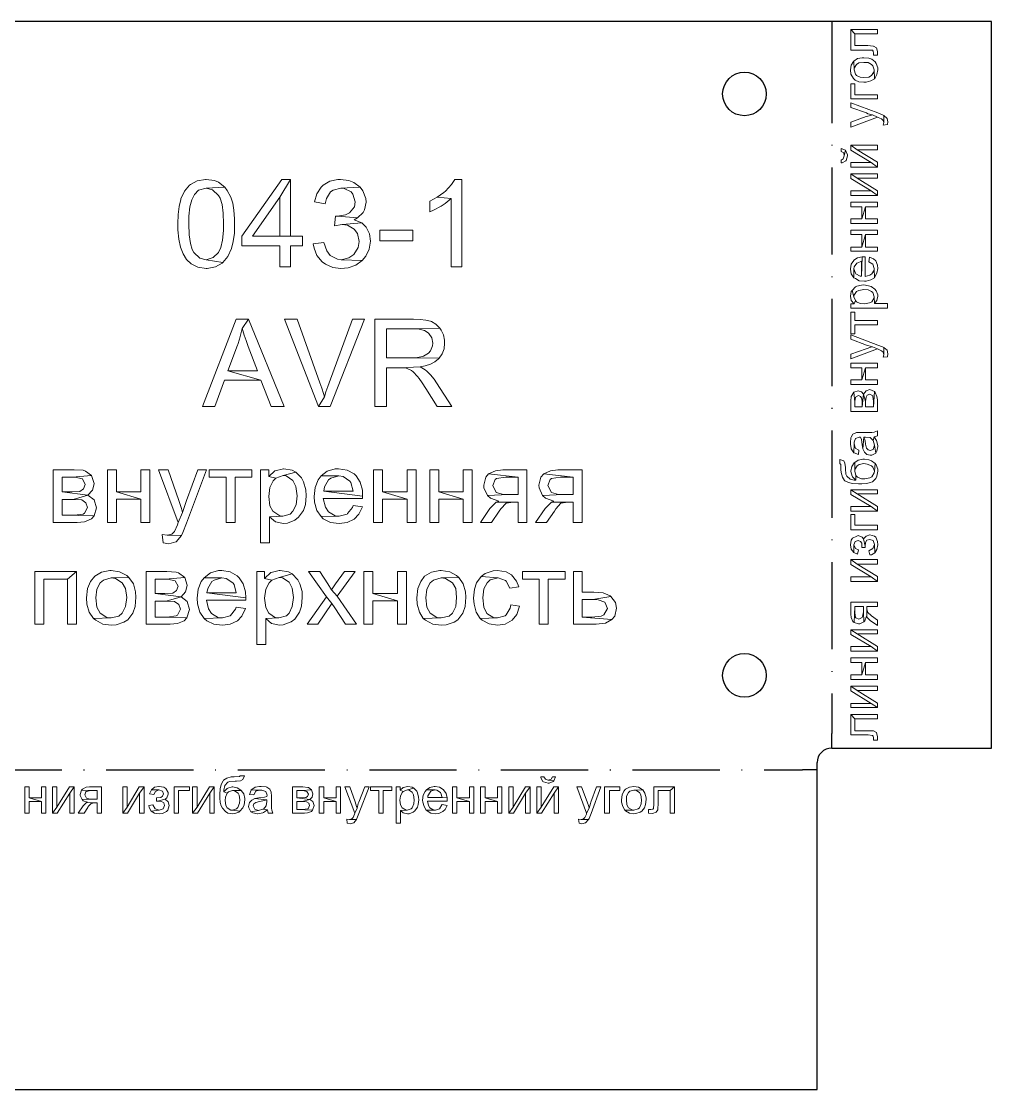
# Model space of a CAD drawing. Header units: millimetres. Extents: x -999 to 572, y 278 to 1201.
# Drawn here: x -157 to -23.5, y 278 to 425 of the extents above; entities that cross this region are included whole.
import ezdxf

# ---------------------------------------------------------------- set-up
doc = ezdxf.new("R2010")
doc.units = ezdxf.units.MM
doc.header["$MEASUREMENT"] = 0
doc.linetypes.add('ACAD_ISO10W100', pattern=[18, 12, -3, 0, -3])
doc.layers.add('Drawing', color=30, linetype='Continuous')

# ---------------------------------------------------------------- blocks, each defined once
blk = doc.blocks.new('Insert24')
at = {"color": 0}
for p, q in [((-721.14, 1500.73), (-926.14, 1500.73)), ((-743.14, 1500.73), (-743.14, 1498.73)), ((-721.14, 1400.73), (-721.14, 1500.73)), ((-743.14, 1400.73), (-743.14, 1402.73)), ((-743.14, 1400.73), (-721.14, 1400.73)), ((-745.14, 1397.73), (-745.14, 1398.73)), ((-745.14, 1397.73), (-747.14, 1397.73)), ((-745.14, 1353.73), (-745.14, 1397.73)), ((-881.14, 1353.73), (-745.14, 1353.73))]:
    blk.add_line(p, q, dxfattribs=at)
for centre in [(-755.14, 1490.74), (-755.14, 1410.74)]:
    blk.add_circle(centre, 3, dxfattribs=at)
blk.add_arc((-743.14, 1398.73), 2, 90, 180, dxfattribs=at)

msp = doc.modelspace()

# ---------------------------------------------------------------- linework, layer by layer
at = {"layer": 'Drawing', "linetype": 'ACAD_ISO10W100'}
for p, q in [((-45.5, 423), (-45.5, 327)), ((-181.5, 322), (-49.5, 322))]:
    msp.add_line(p, q, dxfattribs=at)
at = {"layer": 'Drawing', "color": 30, "lineweight": 0}
for points in [[(-42.87, 423.87), (-42.87, 421.03), (-40.49, 421.03), (-39.91, 421.03), (-39.8, 420.92), (-39.74, 420.63), (-39.74, 420.34), (-39.22, 420.34), (-39.22, 420.86), (-39.33, 421.38), (-39.74, 421.61), (-39.8, 421.61), (-40.55, 421.67), (-42.34, 421.67), (-42.34, 423.29)], [(-42.87, 423.87), (-42.34, 423.29), (-39.22, 423.29), (-39.22, 423.87)], [(-42.92, 418.31), (-42.87, 417.73), (-42.52, 417.15), (-42.29, 416.92), (-41.77, 416.69), (-41.07, 416.63), (-40.78, 416.63), (-40.14, 416.81), (-39.62, 417.1), (-39.68, 418.31), (-39.68, 418.08), (-40.03, 417.56), (-40.38, 417.33), (-41.07, 417.27), (-41.59, 417.33), (-42.11, 417.56), (-42.23, 417.73), (-42.4, 418.31), (-42.46, 419.53), (-42.52, 419.47), (-42.81, 418.95)], [(-42.46, 419.53), (-42.4, 418.31), (-42.4, 418.54), (-42.11, 419.06), (-41.77, 419.29), (-41.07, 419.35), (-40.49, 419.35), (-40.03, 419.06), (-39.86, 418.89), (-39.68, 418.31), (-39.62, 417.1), (-39.57, 417.15), (-39.28, 417.67), (-39.16, 418.31), (-39.16, 418.6), (-39.39, 419.18), (-39.51, 419.41), (-39.97, 419.82), (-40.38, 419.93), (-41.07, 419.99), (-41.3, 419.99), (-41.94, 419.87)], [(-42.87, 416.4), (-42.87, 414.32), (-39.22, 414.32), (-39.22, 414.9), (-42.34, 414.9), (-42.34, 416.4)], [(-42.87, 413.8), (-42.87, 413.16), (-40.72, 412.41), (-40.55, 412.29), (-39.91, 412.12), (-39.22, 411.83), (-39.1, 411.77), (-38.64, 411.6), (-38.41, 411.37), (-38.35, 411.08), (-38.35, 412.06), (-38.52, 412.12), (-39.16, 412.41)], [(-42.87, 411.13), (-42.87, 410.44), (-39.22, 411.83), (-39.91, 412.12), (-40.14, 412.06), (-40.78, 411.89)], [(-38.41, 410.73), (-37.83, 410.79), (-37.77, 411.19), (-37.89, 411.65), (-38.35, 412.06), (-38.35, 411.08)], [(-44.2, 407.49), (-44.2, 407.08), (-43.85, 406.91), (-43.79, 406.5), (-43.62, 407.26)], [(-44.2, 405.92), (-44.2, 405.52), (-44.08, 405.52), (-43.56, 405.81), (-43.5, 405.87), (-43.33, 406.5), (-43.33, 406.62), (-43.56, 407.2), (-43.62, 407.26), (-43.79, 406.5), (-43.91, 406.1)], [(-42.87, 407.95), (-42.87, 407.26), (-40.09, 405.58), (-39.22, 404.94), (-39.22, 405.64), (-42, 407.31)], [(-42.87, 407.95), (-42, 407.31), (-39.22, 407.31), (-39.22, 407.95)], [(-42.87, 405.58), (-42.87, 404.94), (-39.22, 404.94), (-40.09, 405.58)], [(-131.53, 403.26), (-131.65, 403.26), (-132.78, 403.06), (-133.71, 402.56), (-133.83, 402.45), (-134.51, 401.63), (-135.01, 400.56), (-135.03, 400.49), (-135.26, 399.54), (-135.39, 398.43), (-135.46, 397.13), (-135.44, 396.31), (-135.3, 395.02), (-135.08, 393.91), (-134.73, 393), (-134.26, 392.25), (-133.62, 391.64), (-132.67, 391.16), (-131.53, 391), (-131.42, 391), (-130.28, 391.2), (-129.35, 391.73), (-129.24, 391.82), (-131.53, 392.2), (-132.42, 392.43), (-133.24, 393.2), (-133.46, 393.59), (-133.71, 394.45), (-133.89, 395.63), (-133.94, 397.13), (-133.92, 398.2), (-133.78, 399.47), (-133.53, 400.45), (-133.17, 401.17), (-132.58, 401.77), (-131.55, 402.04), (-128.99, 402.2), (-129.85, 402.88), (-130.4, 403.1)], [(-119.95, 403.22), (-121.15, 403.22), (-126.63, 395.43), (-126.63, 394.09), (-121.4, 394.09), (-121.4, 391.2), (-119.95, 391.2), (-119.95, 394.09), (-118.31, 394.09), (-118.31, 395.43), (-119.95, 395.43), (-125.17, 395.43), (-121.4, 400.83)], [(-119.95, 403.22), (-121.4, 400.83), (-121.4, 395.43), (-125.17, 395.43), (-119.95, 395.43)], [(-113.05, 403.26), (-113.43, 403.24), (-114.52, 402.99), (-115.43, 402.45), (-115.73, 402.17), (-116.32, 401.27), (-116.66, 400.15), (-115.18, 399.88), (-115, 400.63), (-114.45, 401.52), (-114.09, 401.77), (-113.02, 402.04), (-110.34, 402.17), (-111.25, 402.83), (-111.93, 403.1)], [(-96.38, 403.26), (-97.33, 403.26), (-97.78, 402.54), (-98.62, 401.65), (-98.87, 401.45), (-99.76, 400.81), (-97.85, 400.61), (-97.85, 391.2), (-96.38, 391.2)], [(-42.87, 404.02), (-42.87, 403.38), (-40.09, 401.7), (-39.22, 401.06), (-39.22, 401.7), (-42, 403.44)], [(-42.87, 404.02), (-42, 403.44), (-39.22, 403.44), (-39.22, 404.02)], [(-128.99, 402.2), (-131.55, 402.04), (-130.67, 401.81), (-129.83, 401.06), (-129.62, 400.67), (-129.35, 399.79), (-129.19, 398.61), (-129.15, 397.13), (-129.17, 396.2), (-129.28, 394.88), (-129.51, 393.88), (-129.83, 393.2), (-130.56, 392.5), (-131.53, 392.2), (-129.24, 391.82), (-128.56, 392.64), (-128.06, 393.73), (-128.06, 393.75), (-127.81, 394.7), (-127.67, 395.84), (-127.63, 397.13), (-127.65, 397.84), (-127.72, 399.02), (-127.9, 399.97), (-128.17, 400.79), (-128.65, 401.74)], [(-110.34, 402.17), (-113.02, 402.04), (-112.55, 401.99), (-111.61, 401.52), (-111.36, 401.22), (-111.05, 400.18), (-111.16, 399.47), (-111.82, 398.65), (-112.39, 398.36), (-113.5, 398.18), (-110.73, 397.97), (-109.96, 398.72), (-109.78, 399.06), (-109.55, 400.13), (-109.59, 400.63), (-109.98, 401.67)], [(-42.87, 401.7), (-42.87, 401.06), (-39.22, 401.06), (-40.09, 401.7)], [(-99.76, 400.81), (-100.78, 400.24), (-100.78, 398.81), (-100.28, 399.02), (-99.24, 399.58), (-98.69, 399.93), (-97.85, 400.61)], [(-42.87, 400.14), (-42.87, 399.5), (-41.36, 399.5), (-41.36, 397.82), (-40.84, 399.5), (-39.22, 399.5), (-39.22, 400.14)], [(-42.87, 397.82), (-42.87, 397.19), (-39.22, 397.19), (-39.22, 397.82), (-40.84, 397.82), (-40.84, 399.5), (-41.36, 397.82)], [(-113.75, 398.18), (-113.91, 396.88), (-112.86, 397.04), (-110.14, 397.27), (-111.18, 397.7), (-110.73, 397.97), (-113.5, 398.18)], [(-110.14, 397.27), (-112.86, 397.04), (-112.09, 396.95), (-111.18, 396.41), (-110.75, 395.81), (-110.52, 394.72), (-110.66, 393.86), (-111.23, 392.93), (-111.91, 392.45), (-112.98, 392.2), (-110.09, 392.09), (-109.59, 392.68), (-109.12, 393.66), (-108.96, 394.75), (-109.07, 395.75), (-109.55, 396.7)], [(-107.66, 394.82), (-107.66, 396.29), (-103.14, 396.29), (-103.14, 394.82), (-107.66, 394.82)], [(-42.87, 396.26), (-42.87, 395.68), (-41.36, 395.68), (-41.36, 393.94), (-40.84, 395.68), (-39.22, 395.68), (-39.22, 396.26)], [(-42.87, 393.94), (-42.87, 393.37), (-39.22, 393.37), (-39.22, 393.94), (-40.84, 393.94), (-40.84, 395.68), (-41.36, 393.94)], [(-115.34, 394.57), (-116.82, 394.38), (-116.7, 393.79), (-116.32, 392.77), (-115.61, 391.93), (-115.13, 391.57), (-114.14, 391.14), (-113, 391), (-112, 391.09), (-110.98, 391.45), (-110.09, 392.09), (-112.98, 392.2), (-113.5, 392.27), (-114.48, 392.77), (-114.95, 393.41)], [(-42.92, 390.93), (-42.92, 390.88), (-42.81, 390.24), (-42.46, 389.72), (-42.46, 390.93), (-42.4, 391.22), (-42.05, 391.74), (-42, 391.74), (-41.42, 391.98), (-41.42, 389.95), (-41.3, 392.61), (-41.94, 392.44), (-42.46, 392.15), (-42.46, 392.09), (-42.81, 391.57)], [(-42.46, 389.72), (-42.23, 389.6), (-41.71, 389.31), (-41.01, 389.26), (-40.78, 389.26), (-40.14, 389.43), (-39.62, 389.72), (-39.68, 390.99), (-39.68, 390.76), (-39.97, 390.24), (-40.26, 390.07), (-40.9, 389.89), (-40.9, 392.61), (-41.07, 392.61), (-41.3, 392.61), (-41.42, 389.95), (-41.59, 389.95), (-42.17, 390.24), (-42.23, 390.36), (-42.46, 390.93)], [(-40.38, 391.92), (-40.38, 391.92), (-39.86, 391.57), (-39.68, 390.99), (-39.62, 389.72), (-39.57, 389.83), (-39.28, 390.36), (-39.16, 390.99), (-39.22, 391.46), (-39.45, 392.03), (-39.74, 392.32), (-40.32, 392.56)], [(-42.69, 387.98), (-42.46, 387.11), (-42.46, 387.29), (-42.11, 387.81), (-41.77, 387.98), (-41.07, 388.1), (-40.49, 388.04), (-40.03, 387.81), (-39.86, 387.69), (-39.68, 387.11), (-39.62, 386.19), (-39.28, 386.59), (-39.16, 387.17), (-39.16, 387.35), (-39.39, 387.92), (-39.57, 388.16), (-40.09, 388.5), (-40.43, 388.62), (-41.07, 388.74), (-41.42, 388.68), (-42.05, 388.56), (-42.23, 388.45)], [(-42.92, 387.17), (-42.81, 386.59), (-42.4, 386.13), (-42.23, 386.59), (-42.46, 387.11), (-42.69, 387.98), (-42.81, 387.81)], [(-42.87, 386.13), (-42.87, 385.55), (-37.83, 385.55), (-37.83, 386.19), (-39.62, 386.19), (-39.68, 387.11), (-39.68, 386.94), (-39.97, 386.42), (-40.32, 386.25), (-41.01, 386.13), (-41.59, 386.19), (-42.11, 386.42), (-42.23, 386.59), (-42.4, 386.13)], [(-125.71, 384), (-127.41, 384), (-132.03, 372), (-130.34, 372), (-129.02, 375.64), (-124.01, 375.64), (-128.57, 376.93), (-127.25, 380.45), (-127.21, 380.53), (-126.97, 381.26), (-126.77, 382), (-126.6, 382.74)], [(-125.71, 384), (-126.6, 382.74), (-126.52, 382.48), (-126.32, 381.83), (-126.05, 381.08), (-125.75, 380.25), (-124.5, 376.93), (-128.57, 376.93), (-124.01, 375.64), (-122.61, 372), (-120.8, 372)], [(-119.03, 384), (-120.75, 384), (-116.1, 372), (-115.29, 373.32), (-115.42, 373.8), (-115.65, 374.53), (-115.92, 375.28)], [(-109.78, 384), (-111.4, 384), (-114.64, 375.28), (-114.82, 374.77), (-115.07, 374.04), (-115.29, 373.32), (-116.1, 372), (-114.47, 372)], [(-103.01, 384), (-108.33, 384), (-108.33, 372), (-106.75, 372), (-106.75, 377.33), (-104.9, 377.33), (-102.12, 377.47), (-101.44, 377.58), (-100.69, 377.83), (-100.07, 378.16), (-99.57, 378.57), (-99.48, 378.67), (-106.75, 378.71), (-106.75, 382.67), (-102.95, 382.67), (-99.42, 382.79), (-99.94, 383.32), (-100.57, 383.68), (-100.71, 383.73), (-101.33, 383.88), (-102.1, 383.97)], [(-42.87, 384.97), (-42.87, 382.02), (-42.34, 382.02), (-42.34, 383.24), (-39.22, 383.24), (-39.22, 383.82), (-42.34, 383.82), (-42.34, 384.97)], [(-99.42, 382.79), (-102.95, 382.67), (-102.26, 382.63), (-101.53, 382.45), (-100.99, 382.12), (-100.92, 382.06), (-100.51, 381.46), (-100.38, 380.73), (-100.42, 380.35), (-100.7, 379.66), (-100.98, 379.32), (-101.63, 378.94), (-101.78, 378.88), (-102.47, 378.75), (-103.33, 378.71), (-106.75, 378.71), (-99.48, 378.67), (-99.07, 379.27), (-98.82, 379.96), (-98.74, 380.73), (-98.77, 381.13), (-98.92, 381.86), (-99.24, 382.53)], [(-42.87, 381.85), (-42.87, 381.27), (-40.72, 380.46), (-40.55, 380.4), (-39.91, 380.23), (-39.22, 379.94), (-39.1, 379.88), (-38.64, 379.65), (-38.41, 379.47), (-38.35, 379.13), (-38.35, 380.11), (-38.52, 380.23), (-39.16, 380.46)], [(-42.87, 379.19), (-42.87, 378.55), (-39.22, 379.94), (-39.91, 380.23), (-40.14, 380.17), (-40.78, 379.94)], [(-38.41, 378.78), (-37.83, 378.84), (-37.77, 379.24), (-37.89, 379.76), (-38.35, 380.11), (-38.35, 379.13)], [(-42.87, 377.97), (-42.87, 377.33), (-41.36, 377.33), (-41.36, 375.65), (-40.84, 377.33), (-39.22, 377.33), (-39.22, 377.97)], [(-102.12, 377.47), (-104.9, 377.33), (-104.74, 377.33), (-104.02, 377.27), (-103.98, 377.26), (-103.3, 376.95), (-103.05, 376.76), (-102.49, 376.15), (-102.26, 375.85), (-101.84, 375.25), (-101.34, 374.5), (-99.76, 372), (-97.76, 372), (-99.84, 375.26), (-100.18, 375.76), (-100.67, 376.35), (-101.17, 376.86), (-101.42, 377.05)], [(-42.87, 375.65), (-42.87, 375.02), (-39.22, 375.02), (-39.22, 375.65), (-40.84, 375.65), (-40.84, 377.33), (-41.36, 375.65)], [(-42.87, 372.76), (-42.87, 371.31), (-39.22, 371.31), (-39.22, 372.93), (-39.28, 373.4), (-39.51, 373.92), (-39.62, 374.09), (-39.74, 371.95), (-40.84, 371.95), (-40.84, 372.7), (-41.13, 373.69), (-41.3, 371.95), (-42.34, 371.95), (-42.34, 372.59), (-42.46, 373.98), (-42.75, 373.51), (-42.81, 373.4)], [(-42.46, 373.98), (-42.34, 372.59), (-42.34, 372.7), (-42.23, 373.28), (-41.82, 373.51), (-41.53, 373.4), (-41.36, 373.11), (-41.3, 372.59), (-41.3, 371.95), (-41.13, 373.69), (-41.42, 374.03), (-41.88, 374.15)], [(-41.13, 373.69), (-40.84, 372.7), (-40.78, 373.28), (-40.61, 373.57), (-40.26, 373.69), (-39.86, 373.46), (-39.86, 373.4), (-39.74, 372.76), (-39.74, 371.95), (-39.62, 374.09), (-40.26, 374.32), (-40.78, 374.15)], [(-42.92, 367.03), (-42.92, 366.8), (-42.81, 366.22), (-42.81, 366.16), (-42.46, 365.64), (-42.4, 366.92), (-42.4, 367.09), (-42.23, 367.61), (-41.71, 367.78), (-41.53, 367.78), (-41.42, 367.44), (-41.3, 366.74), (-41.24, 366.16), (-41.07, 367.78), (-40.84, 367.78), (-40.2, 367.73), (-39.8, 367.32), (-39.8, 367.32), (-39.68, 367.84), (-39.22, 367.96), (-39.22, 368.65), (-39.68, 368.48), (-39.97, 368.42), (-40.72, 368.42), (-41.59, 368.42), (-42.11, 368.42), (-42.58, 368.19), (-42.81, 367.78), (-42.87, 367.67)], [(-41.24, 366.16), (-41.01, 365.7), (-40.67, 365.41), (-40.2, 365.29), (-39.97, 365.29), (-39.45, 365.58), (-39.62, 366.68), (-39.8, 366.1), (-40.2, 365.93), (-40.49, 366.05), (-40.72, 366.28), (-40.84, 366.8), (-40.9, 367.26), (-41.07, 367.78)], [(-39.8, 367.32), (-39.62, 366.68), (-39.45, 365.58), (-39.28, 365.87), (-39.16, 366.51), (-39.16, 366.57), (-39.28, 367.2), (-39.33, 367.32), (-39.68, 367.84)], [(-42.46, 365.64), (-42.4, 365.64), (-41.82, 365.41), (-41.77, 365.99), (-42.29, 366.28), (-42.29, 366.34), (-42.4, 366.92)], [(-44.37, 364.14), (-44.25, 364.02), (-44.25, 364.02), (-44.25, 363.33), (-44.2, 362.92), (-44.02, 362.28), (-43.73, 361.82), (-43.68, 361.76), (-43.21, 361.53), (-42.63, 361.42), (-41.82, 361.36), (-41.36, 361.36), (-40.67, 361.42), (-40.2, 361.53), (-39.91, 361.65), (-39.45, 362.11), (-39.28, 362.4), (-39.16, 363.1), (-39.16, 363.38), (-39.39, 363.96), (-39.51, 364.14), (-39.62, 363.1), (-39.68, 362.86), (-39.97, 362.34), (-40.26, 362.17), (-40.96, 362.05), (-41.42, 362.05), (-41.94, 362.28), (-42.17, 362.52), (-42.17, 361.88), (-42.4, 361.88), (-42.98, 362), (-43.44, 362.4), (-43.56, 362.69), (-43.62, 363.44), (-43.62, 363.62), (-43.68, 364.19), (-43.85, 364.54), (-44.37, 364.72)], [(-42.34, 364.31), (-42.34, 363.1), (-42.34, 363.33), (-42, 363.85), (-41.71, 364.02), (-41.07, 364.14), (-40.61, 364.08), (-40.03, 363.85), (-39.86, 363.67), (-39.62, 363.1), (-39.51, 364.14), (-40.03, 364.54), (-40.38, 364.66), (-41.01, 364.77), (-41.24, 364.77), (-41.88, 364.6)], [(-149.71, 363.31), (-152.57, 363.31), (-152.57, 356.03), (-149.3, 356.03), (-148.3, 356.12), (-147.34, 356.53), (-146.93, 356.94), (-151.34, 357.03), (-151.34, 359.21), (-149.84, 359.21), (-147.8, 359.81), (-151.34, 360.26), (-151.34, 362.26), (-149.98, 362.26), (-147.3, 362.49), (-148.16, 363.12), (-148.48, 363.22)], [(-143.89, 363.31), (-145.11, 363.31), (-145.11, 356.03), (-143.89, 356.03), (-143.89, 359.26), (-140.52, 359.26), (-143.89, 360.26)], [(-139.3, 363.31), (-140.52, 363.31), (-140.52, 360.26), (-143.89, 360.26), (-140.52, 359.26), (-140.52, 356.03), (-139.3, 356.03)], [(-136.79, 363.31), (-138.11, 363.31), (-135.39, 356.03), (-134.79, 357.4), (-134.93, 357.99), (-135.29, 359.08)], [(-131.48, 363.31), (-132.7, 363.31), (-134.25, 359.08), (-134.43, 358.53), (-134.79, 357.4), (-135.39, 356.03), (-135.48, 355.71), (-135.89, 354.8), (-136.25, 354.44), (-136.93, 354.3), (-134.93, 354.26), (-134.75, 354.67), (-134.25, 355.94)], [(-125.25, 363.31), (-131.11, 363.31), (-131.11, 362.26), (-128.79, 362.26), (-128.79, 356.03), (-127.57, 356.03), (-127.57, 362.26), (-125.25, 362.26)], [(-122.93, 363.31), (-124.06, 363.31), (-124.06, 353.26), (-122.84, 353.26), (-122.84, 356.81), (-121.02, 356.9), (-121.43, 356.94), (-122.38, 357.58), (-122.79, 358.35), (-122.93, 359.62), (-122.79, 360.85), (-122.34, 361.76), (-121.97, 362.12), (-122.93, 362.35)], [(-120.84, 363.44), (-120.93, 363.44), (-122.06, 363.17), (-122.11, 363.17), (-122.93, 362.35), (-121.97, 362.12), (-120.97, 362.49), (-119.2, 362.99), (-119.7, 363.26)], [(-113.34, 363.44), (-113.79, 363.44), (-114.88, 363.12), (-115.74, 362.44), (-113.29, 362.44), (-112.7, 362.35), (-111.79, 361.72), (-111.65, 361.53), (-111.33, 360.35), (-115.38, 360.35), (-110.02, 359.67), (-110.06, 360.49), (-110.38, 361.58), (-110.93, 362.44), (-111.2, 362.72), (-112.15, 363.26)], [(-107.29, 363.31), (-108.52, 363.31), (-108.52, 356.03), (-107.29, 356.03), (-107.29, 359.26), (-103.88, 359.26), (-107.29, 360.26)], [(-102.65, 363.31), (-103.88, 363.31), (-103.88, 360.26), (-107.29, 360.26), (-103.88, 359.26), (-103.88, 356.03), (-102.65, 356.03)], [(-99.56, 363.31), (-100.79, 363.31), (-100.79, 356.03), (-99.56, 356.03), (-99.56, 359.26), (-96.19, 359.26), (-99.56, 360.26)], [(-94.97, 363.31), (-96.19, 363.31), (-96.19, 360.26), (-99.56, 360.26), (-96.19, 359.26), (-96.19, 356.03), (-94.97, 356.03)], [(-87.42, 363.31), (-90.74, 363.31), (-91.74, 363.17), (-92.69, 362.72), (-88.65, 362.26), (-88.65, 359.9), (-89.97, 359.9), (-92.83, 359.76), (-92.42, 359.4), (-91.28, 358.99), (-91.65, 358.85), (-88.65, 358.85), (-88.65, 356.03), (-87.42, 356.03)], [(-79.83, 363.31), (-83.19, 363.31), (-84.19, 363.17), (-85.1, 362.72), (-81.06, 362.26), (-81.06, 359.9), (-82.42, 359.9), (-85.28, 359.76), (-84.87, 359.4), (-83.74, 358.99), (-84.06, 358.85), (-81.06, 358.85), (-81.06, 356.03), (-79.83, 356.03)], [(-42.87, 363.1), (-42.87, 363.04), (-42.69, 362.4), (-42.63, 362.34), (-42.17, 361.88), (-42.17, 362.52), (-42.34, 363.1), (-42.34, 364.31), (-42.4, 364.25), (-42.75, 363.73)], [(-147.3, 362.49), (-149.98, 362.26), (-149.62, 362.26), (-148.57, 362.03), (-148.21, 361.26), (-148.43, 360.67), (-148.93, 360.31), (-150.03, 360.26), (-151.34, 360.26), (-147.8, 359.81), (-147.16, 360.49), (-146.93, 361.35), (-146.93, 361.4)], [(-119.2, 362.99), (-120.97, 362.49), (-120.52, 362.44), (-119.61, 361.81), (-119.2, 360.99), (-119.02, 359.71), (-119.15, 358.49), (-119.61, 357.58), (-119.97, 357.21), (-121.02, 356.9), (-122.84, 356.81), (-122.02, 356.12), (-120.93, 355.9), (-120.38, 355.94), (-119.34, 356.35), (-118.84, 356.76), (-118.15, 357.71), (-117.88, 358.53), (-117.79, 359.71), (-117.84, 360.53), (-118.15, 361.62), (-118.43, 362.17)], [(-115.74, 362.44), (-116.15, 361.9), (-116.56, 360.85), (-116.7, 359.62), (-116.65, 358.85), (-116.34, 357.71), (-115.74, 356.85), (-113.24, 356.9), (-113.79, 356.94), (-114.74, 357.53), (-115.15, 358.17), (-115.43, 359.35), (-110.02, 359.35), (-110.02, 359.67), (-115.38, 360.35), (-115.29, 360.94), (-114.74, 361.9), (-114.38, 362.12), (-113.29, 362.44)], [(-92.69, 362.72), (-93.06, 362.26), (-93.33, 361.17), (-93.33, 360.81), (-92.83, 359.76), (-89.97, 359.9), (-90.65, 359.9), (-91.65, 360.17), (-92.1, 361.12), (-91.78, 361.94), (-91.6, 362.08), (-90.38, 362.26), (-88.65, 362.26)], [(-85.1, 362.72), (-85.51, 362.26), (-85.78, 361.17), (-85.74, 360.81), (-85.28, 359.76), (-82.42, 359.9), (-83.1, 359.9), (-84.06, 360.17), (-84.56, 361.12), (-84.24, 361.94), (-84.06, 362.08), (-82.83, 362.26), (-81.06, 362.26)], [(-42.87, 360.55), (-42.87, 359.91), (-40.09, 358.23), (-39.22, 357.6), (-39.22, 358.23), (-42, 359.97)], [(-42.87, 360.55), (-42, 359.97), (-39.22, 359.97), (-39.22, 360.55)], [(-147.8, 359.81), (-149.84, 359.21), (-148.66, 359.17), (-148.12, 358.76), (-147.89, 358.12), (-148.3, 357.31), (-148.48, 357.21), (-149.71, 357.03), (-151.34, 357.03), (-146.93, 356.94), (-146.62, 358.08), (-146.62, 358.08), (-146.93, 359.17)], [(-91.65, 358.85), (-92.51, 357.99), (-93.83, 356.03), (-92.28, 356.03), (-91.24, 357.62), (-91.01, 357.94), (-90.28, 358.71), (-89.33, 358.85), (-88.65, 358.85)], [(-84.06, 358.85), (-84.92, 357.99), (-86.24, 356.03), (-84.74, 356.03), (-83.65, 357.62), (-83.46, 357.94), (-82.74, 358.71), (-81.78, 358.85), (-81.06, 358.85)], [(-111.33, 358.4), (-111.43, 358.12), (-112.11, 357.26), (-112.15, 357.21), (-113.24, 356.9), (-115.74, 356.85), (-115.43, 356.53), (-114.43, 356.03), (-113.24, 355.9), (-112.15, 356.03), (-111.2, 356.49), (-110.56, 357.17), (-110.06, 358.21)], [(-42.87, 358.23), (-42.87, 357.6), (-39.22, 357.6), (-40.09, 358.23)], [(-42.87, 357.13), (-42.87, 355.05), (-39.22, 355.05), (-39.22, 355.69), (-42.34, 355.69), (-42.34, 357.13)], [(-137.61, 354.4), (-137.48, 353.26), (-136.7, 353.12), (-135.7, 353.4), (-135.66, 353.4), (-134.93, 354.26), (-136.93, 354.3)], [(-41.13, 353.78), (-40.9, 352.79), (-40.84, 353.31), (-40.67, 353.6), (-40.26, 353.72), (-39.8, 353.55), (-39.62, 353.02), (-39.57, 351.87), (-39.28, 352.33), (-39.16, 352.97), (-39.22, 353.43), (-39.45, 354.01), (-39.62, 354.18), (-40.26, 354.36), (-40.78, 354.18)], [(-42.92, 352.97), (-42.81, 352.39), (-42.46, 351.92), (-42.46, 352.97), (-42.29, 353.43), (-41.88, 353.55), (-41.53, 353.43), (-41.36, 353.2), (-41.36, 352.62), (-40.9, 352.62), (-40.9, 352.79), (-41.13, 353.78), (-41.3, 354.01), (-41.88, 354.24), (-42.05, 354.18), (-42.63, 353.89), (-42.81, 353.6)], [(-42.46, 351.92), (-41.94, 351.69), (-41.82, 352.27), (-42.23, 352.45), (-42.46, 352.97)], [(-40.38, 352.16), (-40.26, 351.58), (-40.03, 351.58), (-39.57, 351.87), (-39.62, 353.02), (-39.86, 352.45)], [(-42.87, 350.94), (-42.87, 350.25), (-40.09, 348.57), (-39.22, 347.93), (-39.22, 348.63), (-42, 350.3)], [(-42.87, 350.94), (-42, 350.3), (-39.22, 350.3), (-39.22, 350.94)], [(-149.37, 349.31), (-155.1, 349.31), (-155.1, 342.03), (-153.87, 342.03), (-153.87, 348.26), (-150.6, 348.26)], [(-149.37, 349.31), (-150.6, 348.26), (-150.6, 342.03), (-149.37, 342.03)], [(-144.6, 349.44), (-144.78, 349.44), (-145.92, 349.22), (-146.87, 348.67), (-147.46, 347.94), (-147.87, 346.94), (-148.01, 345.67), (-147.96, 344.81), (-147.64, 343.71), (-147.05, 342.85), (-144.6, 342.9), (-145.19, 342.99), (-146.14, 343.58), (-146.6, 344.4), (-146.73, 345.67), (-146.6, 346.85), (-146.14, 347.76), (-145.69, 348.12), (-144.6, 348.44), (-142.19, 348.49), (-142.46, 348.76), (-143.46, 349.26)], [(-142.19, 348.49), (-144.6, 348.44), (-144.01, 348.35), (-143.1, 347.76), (-142.64, 346.94), (-142.46, 345.71), (-142.64, 344.49), (-143.1, 343.58), (-143.55, 343.17), (-144.6, 342.9), (-147.05, 342.85), (-146.73, 342.58), (-145.78, 342.03), (-144.6, 341.9), (-143.91, 341.94), (-142.87, 342.31), (-142.32, 342.67), (-141.64, 343.58), (-141.32, 344.49), (-141.23, 345.76), (-141.28, 346.49), (-141.55, 347.62)], [(-136.96, 349.31), (-139.78, 349.31), (-139.78, 342.03), (-136.5, 342.03), (-135.5, 342.12), (-134.55, 342.53), (-134.19, 342.94), (-138.55, 343.03), (-138.55, 345.21), (-137.05, 345.21), (-135, 345.81), (-138.55, 346.26), (-138.55, 348.26), (-137.19, 348.26), (-134.5, 348.49), (-135.37, 349.12), (-135.69, 349.22)], [(-134.5, 348.49), (-137.19, 348.26), (-136.87, 348.26), (-135.82, 348.03), (-135.41, 347.26), (-135.64, 346.67), (-136.14, 346.31), (-137.23, 346.26), (-138.55, 346.26), (-135, 345.81), (-134.37, 346.49), (-134.14, 347.35), (-134.14, 347.4)], [(-131.82, 348.44), (-132.23, 347.9), (-132.64, 346.85), (-132.78, 345.62), (-132.73, 344.85), (-132.41, 343.71), (-131.82, 342.85), (-129.32, 342.9), (-129.87, 342.94), (-130.82, 343.53), (-131.23, 344.17), (-131.5, 345.35), (-126.09, 345.35), (-126.09, 345.67), (-131.46, 346.35), (-131.32, 346.94), (-130.78, 347.9), (-130.46, 348.12), (-129.37, 348.44)], [(-129.41, 349.44), (-129.87, 349.44), (-130.96, 349.12), (-131.82, 348.44), (-129.37, 348.44), (-128.78, 348.35), (-127.87, 347.72), (-127.68, 347.53), (-127.41, 346.35), (-131.46, 346.35), (-126.09, 345.67), (-126.14, 346.49), (-126.46, 347.58), (-127, 348.44), (-127.27, 348.72), (-128.23, 349.26)], [(-123.5, 349.31), (-124.59, 349.31), (-124.59, 339.26), (-123.36, 339.26), (-123.36, 342.81), (-121.55, 342.9), (-122, 342.94), (-122.91, 343.58), (-123.32, 344.35), (-123.5, 345.62), (-123.32, 346.85), (-122.86, 347.76), (-122.5, 348.12), (-123.5, 348.35)], [(-121.36, 349.44), (-121.5, 349.44), (-122.59, 349.17), (-122.64, 349.17), (-123.5, 348.35), (-122.5, 348.12), (-121.5, 348.49), (-119.73, 348.99), (-120.23, 349.26)], [(-119.73, 348.99), (-121.5, 348.49), (-121.05, 348.44), (-120.14, 347.81), (-119.73, 346.99), (-119.55, 345.71), (-119.73, 344.49), (-120.14, 343.58), (-120.5, 343.21), (-121.55, 342.9), (-123.36, 342.81), (-122.55, 342.12), (-121.46, 341.9), (-120.96, 341.94), (-119.86, 342.35), (-119.36, 342.76), (-118.73, 343.71), (-118.45, 344.53), (-118.32, 345.71), (-118.36, 346.53), (-118.68, 347.62), (-118.95, 348.17)], [(-115.91, 349.31), (-117.45, 349.31), (-115, 345.81), (-114.27, 344.9), (-113.86, 344.31), (-112.36, 342.03), (-110.86, 342.03), (-113.54, 345.9), (-114.32, 346.76), (-114.82, 347.58)], [(-111.04, 349.31), (-112.54, 349.31), (-113.77, 347.58), (-114.32, 346.76), (-113.54, 345.9)], [(-108.63, 349.31), (-109.86, 349.31), (-109.86, 342.03), (-108.63, 342.03), (-108.63, 345.26), (-105.22, 345.26), (-108.63, 346.26)], [(-104, 349.31), (-105.22, 349.31), (-105.22, 346.26), (-108.63, 346.26), (-105.22, 345.26), (-105.22, 342.03), (-104, 342.03)], [(-99.22, 349.44), (-99.4, 349.44), (-100.54, 349.22), (-101.5, 348.67), (-102.04, 347.94), (-102.45, 346.94), (-102.59, 345.67), (-102.54, 344.81), (-102.22, 343.71), (-101.68, 342.85), (-99.22, 342.9), (-99.81, 342.99), (-100.72, 343.58), (-101.18, 344.4), (-101.31, 345.67), (-101.18, 346.85), (-100.72, 347.76), (-100.27, 348.12), (-99.22, 348.44), (-96.77, 348.49), (-97.09, 348.76), (-98.04, 349.26)], [(-96.77, 348.49), (-99.22, 348.44), (-98.63, 348.35), (-97.68, 347.76), (-97.22, 346.94), (-97.09, 345.71), (-97.22, 344.49), (-97.68, 343.58), (-98.13, 343.17), (-99.22, 342.9), (-101.68, 342.85), (-101.36, 342.58), (-100.36, 342.03), (-99.22, 341.9), (-98.54, 341.94), (-97.45, 342.31), (-96.95, 342.67), (-96.22, 343.58), (-95.9, 344.49), (-95.81, 345.76), (-95.86, 346.49), (-96.18, 347.62)], [(-93.72, 348.62), (-94.36, 347.72), (-94.63, 346.85), (-94.77, 345.62), (-94.68, 344.81), (-94.4, 343.71), (-93.86, 342.85), (-91.45, 342.9), (-91.99, 342.94), (-92.95, 343.53), (-93.36, 344.4), (-93.49, 345.67), (-93.36, 346.9), (-92.9, 347.76), (-92.49, 348.17), (-91.4, 348.44)], [(-91.45, 349.44), (-92.09, 349.4), (-93.18, 349.03), (-93.72, 348.62), (-91.4, 348.44), (-90.36, 348.08), (-90.27, 347.99), (-89.77, 346.99), (-88.54, 347.17), (-88.86, 347.99), (-89.54, 348.85), (-90.27, 349.26)], [(-82.17, 349.31), (-88.04, 349.31), (-88.04, 348.26), (-85.72, 348.26), (-85.72, 342.03), (-84.49, 342.03), (-84.49, 348.26), (-82.17, 348.26)], [(-79.81, 349.31), (-81.04, 349.31), (-81.04, 342.03), (-77.95, 342.03), (-77.9, 342.03), (-76.63, 342.21), (-75.76, 342.71), (-79.81, 343.03), (-79.81, 345.44), (-78.35, 345.44), (-75.9, 345.85), (-75.99, 345.94), (-76.95, 346.35), (-78.22, 346.44), (-79.81, 346.44)], [(-42.87, 348.57), (-42.87, 347.93), (-39.22, 347.93), (-40.09, 348.57)], [(-135, 345.81), (-137.05, 345.21), (-135.91, 345.17), (-135.32, 344.76), (-135.09, 344.12), (-135.5, 343.31), (-135.69, 343.21), (-136.91, 343.03), (-138.55, 343.03), (-134.19, 342.94), (-133.82, 344.08), (-133.82, 344.08), (-134.14, 345.17)], [(-115, 345.81), (-117.64, 342.03), (-116.18, 342.03), (-114.27, 344.9)], [(-75.9, 345.85), (-78.35, 345.44), (-77.63, 345.4), (-76.72, 345.08), (-76.35, 344.21), (-76.85, 343.35), (-77.22, 343.17), (-78.49, 343.03), (-79.81, 343.03), (-75.76, 342.71), (-75.35, 343.17), (-75.08, 344.26), (-75.22, 345.03)], [(-127.41, 344.4), (-127.5, 344.12), (-128.18, 343.26), (-128.23, 343.21), (-129.32, 342.9), (-131.82, 342.85), (-131.46, 342.53), (-130.5, 342.03), (-129.32, 341.9), (-128.23, 342.03), (-127.23, 342.49), (-126.64, 343.17), (-126.14, 344.21)], [(-89.63, 344.71), (-89.72, 344.26), (-90.27, 343.35), (-90.4, 343.21), (-91.45, 342.9), (-93.86, 342.85), (-93.59, 342.58), (-92.63, 342.08), (-91.45, 341.9), (-90.4, 342.03), (-89.45, 342.58), (-88.81, 343.4), (-88.45, 344.53)], [(-42.87, 345.1), (-42.87, 343.42), (-42.81, 342.95), (-42.58, 342.43), (-42.4, 342.26), (-42.34, 344.46), (-41.13, 344.46), (-41.13, 343.76), (-41.07, 342.37), (-40.96, 342.49), (-40.72, 343.13), (-40.67, 343.01), (-40.67, 344.46), (-39.22, 344.46), (-39.22, 345.1)], [(-42.4, 342.26), (-41.82, 342.09), (-41.65, 342.09), (-41.07, 342.37), (-41.13, 343.76), (-41.19, 343.53), (-41.3, 342.95), (-41.77, 342.72), (-42.17, 342.9), (-42.23, 342.95), (-42.34, 343.59), (-42.34, 344.46)], [(-40.67, 343.01), (-40.2, 342.55), (-39.22, 341.85), (-39.22, 342.61), (-40.03, 343.19), (-40.09, 343.24), (-40.55, 343.65), (-40.67, 344.11), (-40.67, 344.46)], [(-42.87, 341.28), (-42.87, 340.64), (-40.09, 338.96), (-39.22, 338.32), (-39.22, 338.96), (-42, 340.7)], [(-42.87, 341.28), (-42, 340.7), (-39.22, 340.7), (-39.22, 341.28)], [(-42.87, 338.96), (-42.87, 338.32), (-39.22, 338.32), (-40.09, 338.96)], [(-42.87, 337.4), (-42.87, 336.76), (-41.36, 336.76), (-41.36, 335.08), (-40.84, 336.76), (-39.22, 336.76), (-39.22, 337.4)], [(-42.87, 335.08), (-42.87, 334.45), (-39.22, 334.45), (-39.22, 335.08), (-40.84, 335.08), (-40.84, 336.76), (-41.36, 335.08)], [(-42.87, 333.52), (-42.87, 332.88), (-40.09, 331.15), (-39.22, 330.57), (-39.22, 331.2), (-42, 332.94)], [(-42.87, 333.52), (-42, 332.94), (-39.22, 332.94), (-39.22, 333.52)], [(-42.87, 331.15), (-42.87, 330.57), (-39.22, 330.57), (-40.09, 331.15)], [(-42.87, 329.64), (-42.87, 326.81), (-40.49, 326.81), (-39.91, 326.75), (-39.8, 326.63), (-39.74, 326.4), (-39.74, 326.11), (-39.22, 326.11), (-39.22, 326.57), (-39.33, 327.15), (-39.74, 327.38), (-39.8, 327.38), (-40.55, 327.38), (-42.34, 327.38), (-42.34, 329.01)], [(-42.87, 329.64), (-42.34, 329.01), (-39.22, 329.01), (-39.22, 329.64)], [(-126.85, 321.18), (-126.94, 321.08), (-126.99, 321.08), (-127.69, 321.04), (-128.11, 321.04), (-128.71, 320.85), (-129.18, 320.57), (-129.23, 320.48), (-129.46, 320.01), (-129.6, 319.41), (-129.65, 318.61), (-129.65, 318.15), (-129.6, 317.5), (-129.46, 317.03), (-129.32, 316.75), (-128.9, 316.28), (-128.57, 316.05), (-127.92, 315.96), (-127.6, 316), (-127.04, 316.19), (-126.9, 316.33), (-127.92, 316.47), (-128.16, 316.47), (-128.67, 316.8), (-128.85, 317.12), (-128.95, 317.77), (-128.9, 318.24), (-128.67, 318.8), (-129.13, 318.99), (-129.13, 319.22), (-128.99, 319.83), (-128.57, 320.29), (-128.3, 320.39), (-127.55, 320.43), (-127.36, 320.43), (-126.8, 320.48), (-126.48, 320.67), (-126.29, 321.18)], [(-85.08, 321.04), (-85.5, 321.04), (-85.5, 320.9), (-85.22, 320.39), (-85.13, 320.34), (-84.52, 320.15), (-84.38, 320.15), (-83.82, 320.39), (-83.73, 320.48), (-84.52, 320.57), (-84.89, 320.71)], [(-83.5, 321.04), (-83.92, 321.04), (-84.1, 320.71), (-84.52, 320.57), (-83.73, 320.48)], [(-155.89, 319.69), (-156.5, 319.69), (-156.5, 316.05), (-155.89, 316.05), (-155.89, 317.64), (-154.21, 317.64), (-155.89, 318.15)], [(-153.61, 319.69), (-154.21, 319.69), (-154.21, 318.15), (-155.89, 318.15), (-154.21, 317.64), (-154.21, 316.05), (-153.61, 316.05)], [(-152.07, 319.69), (-152.68, 319.69), (-152.68, 316.05), (-152.07, 316.89)], [(-149.69, 319.69), (-150.34, 319.69), (-152.07, 316.89), (-152.68, 316.05), (-152.02, 316.05), (-150.3, 318.8)], [(-149.69, 319.69), (-150.3, 318.8), (-150.3, 316.05), (-149.69, 316.05)], [(-148.71, 319.22), (-148.9, 318.61), (-148.9, 318.47), (-148.62, 317.91), (-147.22, 317.96), (-147.5, 317.96), (-148.01, 318.1), (-148.25, 318.57), (-148.11, 318.99), (-148.06, 319.03), (-147.41, 319.17), (-146.52, 319.17)], [(-145.92, 319.69), (-147.59, 319.69), (-148.06, 319.64), (-148.57, 319.36), (-148.71, 319.22), (-146.52, 319.17), (-146.52, 317.96), (-147.22, 317.96), (-148.62, 317.91), (-148.48, 317.73), (-147.87, 317.54), (-148.01, 317.5), (-146.52, 317.45), (-146.52, 316.05), (-145.92, 316.05)], [(-142.42, 319.69), (-143.03, 319.69), (-143.03, 316.05), (-142.42, 316.89)], [(-140.09, 319.69), (-140.74, 319.69), (-142.42, 316.89), (-143.03, 316.05), (-142.37, 316.05), (-140.7, 318.8)], [(-140.09, 319.69), (-140.7, 318.8), (-140.7, 316.05), (-140.09, 316.05)], [(-139.06, 319.27), (-139.34, 318.71), (-138.74, 318.61), (-138.5, 319.03), (-138.04, 319.27)], [(-137.99, 319.73), (-138.04, 319.73), (-138.64, 319.64), (-139.06, 319.27), (-138.04, 319.27), (-137.57, 319.08), (-137.43, 318.71), (-137.57, 318.38), (-137.8, 318.19), (-138.36, 318.15), (-138.36, 317.68), (-138.22, 317.68), (-137.2, 317.96), (-136.97, 318.15), (-136.78, 318.66), (-136.78, 318.89), (-137.11, 319.45), (-137.39, 319.64)], [(-133.84, 319.69), (-135.94, 319.69), (-135.94, 316.05), (-135.33, 316.05), (-135.33, 319.17), (-133.84, 319.17)], [(-132.77, 319.69), (-133.42, 319.69), (-133.42, 316.05), (-132.77, 316.89)], [(-130.44, 319.69), (-131.09, 319.69), (-132.77, 316.89), (-133.42, 316.05), (-132.72, 316.05), (-131.05, 318.8)], [(-130.44, 319.69), (-131.05, 318.8), (-131.05, 316.05), (-130.44, 316.05)], [(-127.88, 319.69), (-127.97, 319.69), (-128.57, 319.5), (-128.67, 319.45), (-129.13, 318.99), (-128.67, 318.8), (-128.48, 318.99), (-127.92, 319.17), (-126.71, 319.17), (-126.76, 319.22), (-127.27, 319.55)], [(-126.71, 319.17), (-127.92, 319.17), (-127.64, 319.13), (-127.13, 318.8), (-126.99, 318.52), (-126.9, 317.87), (-126.94, 317.4), (-127.18, 316.84), (-127.36, 316.66), (-127.92, 316.47), (-126.9, 316.33), (-126.48, 316.8), (-126.34, 317.17), (-126.24, 317.87), (-126.24, 318.05), (-126.38, 318.71)], [(-125.36, 319.27), (-125.36, 319.22), (-125.59, 318.61), (-124.99, 318.57), (-124.99, 318.57), (-124.71, 319.08), (-124.66, 319.13), (-124.05, 319.22)], [(-123.96, 319.73), (-124.19, 319.73), (-124.8, 319.64), (-124.85, 319.59), (-125.36, 319.27), (-124.05, 319.22), (-123.91, 319.22), (-123.35, 319.03), (-123.17, 318.52), (-123.21, 318.33), (-123.54, 318.24), (-124.29, 318.15), (-124.85, 318.05), (-123.21, 317.87), (-123.21, 317.64), (-123.31, 317.03), (-123.68, 316.61), (-123.73, 316.61), (-123.12, 316.52), (-123.03, 316.05), (-122.37, 316.05), (-122.51, 316.47), (-122.56, 316.75), (-122.56, 317.54), (-122.56, 318.38), (-122.61, 318.94), (-122.79, 319.36), (-123.21, 319.64), (-123.31, 319.69)], [(-118.27, 319.69), (-119.67, 319.69), (-119.67, 316.05), (-118.04, 316.05), (-117.62, 316.1), (-117.06, 316.28), (-116.92, 316.47), (-119.06, 316.56), (-119.06, 317.64), (-118.32, 317.64), (-117.29, 317.91), (-119.06, 318.15), (-119.06, 319.17), (-118.37, 319.17), (-117.06, 319.27), (-117.48, 319.59), (-117.57, 319.59)], [(-117.06, 319.27), (-118.37, 319.17), (-118.27, 319.17), (-117.71, 319.03), (-117.48, 318.66), (-117.62, 318.33), (-117.85, 318.19), (-118.41, 318.15), (-119.06, 318.15), (-117.29, 317.91), (-116.97, 318.24), (-116.87, 318.71)], [(-115.34, 319.69), (-115.99, 319.69), (-115.99, 316.05), (-115.34, 316.05), (-115.34, 317.64), (-113.66, 317.64), (-115.34, 318.15)], [(-113.05, 319.69), (-113.66, 319.69), (-113.66, 318.15), (-115.34, 318.15), (-113.66, 317.64), (-113.66, 316.05), (-113.05, 316.05)], [(-111.79, 319.69), (-112.45, 319.69), (-111.09, 316.05), (-110.77, 316.75), (-110.86, 316.98), (-111.05, 317.59)], [(-109.14, 319.69), (-109.74, 319.69), (-110.53, 317.54), (-110.63, 317.36), (-110.77, 316.75), (-111.09, 316.05), (-111.14, 315.91), (-111.33, 315.44), (-111.51, 315.26), (-111.84, 315.16), (-110.86, 315.16), (-110.81, 315.3), (-110.53, 316)], [(-106.01, 319.69), (-108.95, 319.69), (-108.95, 319.17), (-107.78, 319.17), (-107.78, 316.05), (-107.18, 316.05), (-107.18, 319.17), (-106.01, 319.17)], [(-104.85, 319.69), (-105.41, 319.69), (-105.41, 314.65), (-104.8, 314.65), (-104.8, 316.42), (-103.91, 316.47), (-104.05, 316.47), (-104.57, 316.8), (-104.8, 317.17), (-104.89, 317.82), (-104.8, 318.38), (-104.57, 318.89), (-104.43, 319.03), (-104.85, 319.22)], [(-103.82, 319.73), (-104.43, 319.59), (-104.85, 319.22), (-104.43, 319.03), (-103.87, 319.27), (-102.98, 319.5), (-103.22, 319.64)], [(-102.98, 319.5), (-103.87, 319.27), (-103.73, 319.27), (-103.22, 318.94), (-103.03, 318.57), (-102.94, 317.87), (-102.98, 317.31), (-103.22, 316.8), (-103.35, 316.66), (-103.91, 316.47), (-104.8, 316.42), (-104.43, 316.1), (-103.87, 315.96), (-103.63, 315.96), (-103.08, 316.19), (-102.84, 316.38), (-102.47, 316.89), (-102.38, 317.22), (-102.28, 317.87), (-102.33, 318.24), (-102.47, 318.85), (-102.56, 319.08)], [(-101.26, 319.27), (-101.44, 319.03), (-101.68, 318.52), (-101.77, 317.82), (-101.72, 317.54), (-101.58, 316.94), (-101.3, 316.47), (-100, 316.47), (-100.23, 316.47), (-100.79, 316.8), (-100.98, 317.08), (-101.12, 317.68), (-98.41, 317.68), (-98.41, 317.87), (-98.41, 318.15), (-101.07, 318.19), (-101.07, 318.43), (-100.74, 318.94), (-100.65, 319.08), (-100.05, 319.27)], [(-100.05, 319.73), (-100.18, 319.73), (-100.79, 319.59), (-101.26, 319.27), (-100.05, 319.27), (-99.81, 319.22), (-99.3, 318.89), (-99.25, 318.8), (-99.07, 318.19), (-101.07, 318.19), (-98.41, 318.15), (-98.55, 318.75), (-98.88, 319.27), (-98.93, 319.31), (-99.44, 319.64)], [(-97.06, 319.69), (-97.67, 319.69), (-97.67, 316.05), (-97.06, 316.05), (-97.06, 317.64), (-95.34, 317.64), (-97.06, 318.15)], [(-94.73, 319.69), (-95.34, 319.69), (-95.34, 318.15), (-97.06, 318.15), (-95.34, 317.64), (-95.34, 316.05), (-94.73, 316.05)], [(-93.19, 319.69), (-93.8, 319.69), (-93.8, 316.05), (-93.19, 316.05), (-93.19, 317.64), (-91.47, 317.64), (-93.19, 318.15)], [(-90.86, 319.69), (-91.47, 319.69), (-91.47, 318.15), (-93.19, 318.15), (-91.47, 317.64), (-91.47, 316.05), (-90.86, 316.05)], [(-89.32, 319.69), (-89.93, 319.69), (-89.93, 316.05), (-89.32, 316.89)], [(-86.99, 319.69), (-87.64, 319.69), (-89.32, 316.89), (-89.93, 316.05), (-89.28, 316.05), (-87.6, 318.8)], [(-86.99, 319.69), (-87.6, 318.8), (-87.6, 316.05), (-86.99, 316.05)], [(-83.08, 319.69), (-83.73, 319.69), (-85.45, 316.89), (-86.06, 316.05), (-85.41, 316.05), (-83.68, 318.8)], [(-85.45, 319.69), (-86.06, 319.69), (-86.06, 316.05), (-85.45, 316.89)], [(-83.08, 319.69), (-83.68, 318.8), (-83.68, 316.05), (-83.08, 316.05)], [(-79.91, 319.69), (-80.56, 319.69), (-79.21, 316.05), (-78.88, 316.75), (-78.93, 316.98), (-79.16, 317.59)], [(-77.25, 319.69), (-77.86, 319.69), (-78.65, 317.54), (-78.69, 317.36), (-78.88, 316.75), (-79.21, 316.05), (-79.25, 315.91), (-79.44, 315.44), (-79.63, 315.26), (-79.95, 315.16), (-78.97, 315.16), (-78.88, 315.3), (-78.6, 316)], [(-74.64, 319.69), (-76.74, 319.69), (-76.74, 316.05), (-76.08, 316.05), (-76.08, 319.17), (-74.64, 319.17)], [(-72.73, 319.73), (-73.33, 319.64), (-73.85, 319.36), (-74.08, 319.08), (-74.31, 318.57), (-74.41, 317.87), (-74.41, 317.54), (-74.22, 316.94), (-73.94, 316.47), (-72.73, 316.47), (-72.96, 316.52), (-73.47, 316.8), (-73.66, 317.17), (-73.75, 317.87), (-73.71, 318.38), (-73.47, 318.89), (-73.29, 319.08), (-72.73, 319.22), (-71.47, 319.27), (-71.56, 319.31), (-72.07, 319.64)], [(-71.47, 319.27), (-72.73, 319.22), (-72.45, 319.22), (-71.94, 318.89), (-71.75, 318.57), (-71.66, 317.87), (-71.7, 317.31), (-71.94, 316.8), (-72.12, 316.66), (-72.73, 316.47), (-73.94, 316.47), (-73.85, 316.38), (-73.33, 316.05), (-72.73, 315.96), (-72.45, 316), (-71.84, 316.19), (-71.61, 316.33), (-71.24, 316.8), (-71.1, 317.22), (-71, 317.91), (-71, 318.15), (-71.19, 318.8)], [(-67.13, 319.69), (-69.98, 319.69), (-69.98, 317.26), (-70.02, 316.7), (-70.12, 316.61), (-70.4, 316.56), (-70.68, 316.56), (-70.68, 316.05), (-70.16, 316), (-69.65, 316.19), (-69.42, 316.52), (-69.42, 316.66), (-69.37, 317.36), (-69.37, 319.17), (-67.74, 319.17)], [(-67.13, 319.69), (-67.74, 319.17), (-67.74, 316.05), (-67.13, 316.05)], [(-137.2, 317.96), (-138.22, 317.68), (-137.67, 317.64), (-137.39, 317.45), (-137.29, 317.08), (-137.48, 316.66), (-137.99, 316.47), (-139.11, 316.33), (-138.64, 316.05), (-137.99, 315.96), (-137.53, 316), (-137.01, 316.28), (-136.83, 316.47), (-136.64, 317.08), (-136.78, 317.59)], [(-124.85, 318.05), (-125.26, 317.82), (-125.59, 317.5), (-125.73, 316.98), (-125.68, 316.8), (-125.4, 316.24), (-124.33, 316.42), (-124.85, 316.61), (-125.08, 317.03), (-124.99, 317.31), (-124.71, 317.5), (-124.19, 317.64), (-123.73, 317.73), (-123.21, 317.87)], [(-117.29, 317.91), (-118.32, 317.64), (-117.76, 317.59), (-117.43, 317.4), (-117.34, 317.08), (-117.53, 316.66), (-117.62, 316.66), (-118.27, 316.56), (-119.06, 316.56), (-116.92, 316.47), (-116.69, 317.08), (-116.87, 317.64)], [(-148.01, 317.5), (-148.48, 317.03), (-149.13, 316.05), (-148.34, 316.05), (-147.83, 316.84), (-147.78, 316.94), (-147.36, 317.36), (-146.9, 317.45), (-146.52, 317.45)], [(-138.88, 317.17), (-139.44, 317.08), (-139.39, 316.84), (-139.11, 316.33), (-137.99, 316.47), (-138.55, 316.66), (-138.55, 316.66)], [(-123.73, 316.61), (-124.33, 316.42), (-125.4, 316.24), (-125.13, 316.1), (-124.47, 315.96), (-124.43, 315.96), (-123.77, 316.1), (-123.68, 316.14), (-123.12, 316.52)], [(-99.07, 317.22), (-99.11, 317.17), (-99.44, 316.66), (-100, 316.47), (-101.3, 316.47), (-101.16, 316.38), (-100.65, 316.05), (-100.05, 315.96), (-99.53, 316), (-98.97, 316.28), (-98.69, 316.56), (-98.41, 317.12)], [(-112.21, 315.21), (-112.17, 314.65), (-111.75, 314.56), (-111.23, 314.7), (-110.86, 315.16), (-111.84, 315.16)], [(-80.33, 315.21), (-80.23, 314.65), (-79.86, 314.56), (-79.35, 314.7), (-78.97, 315.16), (-79.95, 315.16)]]:
    msp.add_lwpolyline(points, close=True, dxfattribs=at)

# ---------------------------------------------------------------- block references
msp.add_blockref('Insert24', (697.64, -1075.73))

doc.saveas('drawing.dxf')
